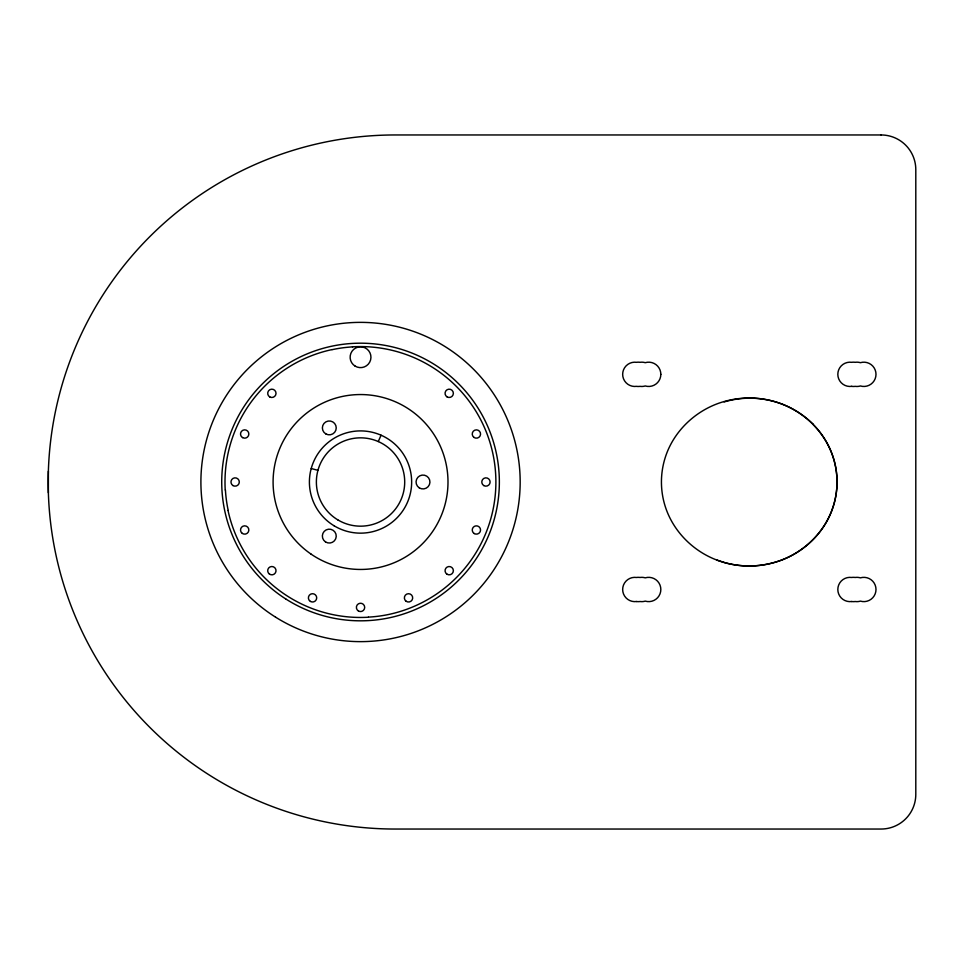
<?xml version="1.0" encoding="UTF-8"?>
<svg xmlns="http://www.w3.org/2000/svg" width="964" height="964" viewBox="0 0 964 964"><rect width="100%" height="100%" fill="white"/><g stroke="black" fill="none" stroke-linecap="round" stroke-linejoin="round"><path stroke-width="1.45" d="M48.369 471.251L48.369 492.749M378.274 441.56L381.069 435.198M311.239 468.516L317.939 470.348M716.867 560.072L724.326 562.53A91.556 91.556 0 0 0 774.466 562.434C801.819 554.734 825.076 533.164 833.426 505.823A80.554 80.554 0 0 0 833.342 457.864C824.835 430.571 801.542 409.061 774.14 401.47A91.556 91.556 0 0 0 724.012 401.566C696.659 409.266 673.402 430.836 665.039 458.177A80.554 80.554 0 0 0 665.136 506.136C672.872 530.863 692.718 550.986 716.867 560.072A91.411 91.411 0 0 0 777.562 561.47C800.024 554.204 819.412 537.683 829.414 516.222A81.687 81.687 0 0 0 833.426 505.823A80.771 80.771 0 0 0 829.426 447.79A83.543 83.543 0 0 0 816.267 427.763L812.989 424.256M368.368 617.225A135.442 135.442 0 0 1 228.022 510.474M225.227 489.953A135.442 135.442 0 0 1 331.978 349.595M352.499 346.811A135.442 135.442 0 0 1 492.857 453.562A134.285 134.285 0 0 1 495.653 474.083A135.442 135.442 0 0 1 388.89 614.429A134.285 134.285 0 0 1 368.453 617.117M228.203 510.438A134.285 134.285 0 0 1 225.419 489.917M332.098 349.667A134.285 134.285 0 0 1 352.619 346.883M724.133 401.964A89.724 89.724 0 0 1 813.098 424.16M881.096 134.96L395.24 134.96A347.04 347.04 0 0 0 48.2 482A347.04 347.04 0 0 0 395.24 829.04L881.096 829.04A34.704 34.704 0 0 0 915.8 794.336L915.8 169.664A34.704 34.704 0 0 0 881.096 134.96M275.523 617.117A159.638 159.638 0 0 0 520.054 488.061A159.638 159.638 0 0 0 286.019 340.822A159.638 159.638 0 0 0 275.523 617.117M636.541 601.512A12.146 12.146 0 0 0 640.012 601.512A12.146 12.146 0 0 0 645.217 601.126A12.146 12.146 0 0 0 660.834 589.486A12.146 12.146 0 0 0 645.217 577.846A12.146 12.146 0 0 0 640.012 577.472A12.146 12.146 0 0 0 636.541 577.472A12.146 12.146 0 0 0 622.66 589.486A12.146 12.146 0 0 0 636.541 601.512M851.706 386.347A12.146 12.146 0 0 0 855.176 386.347A12.146 12.146 0 0 0 860.382 385.962A12.146 12.146 0 0 0 875.999 374.321A12.146 12.146 0 0 0 860.382 362.681A12.146 12.146 0 0 0 855.176 362.307A12.146 12.146 0 0 0 851.706 362.307A12.146 12.146 0 0 0 837.824 374.321A12.146 12.146 0 0 0 851.706 386.347M851.706 601.512A12.146 12.146 0 0 0 855.176 601.512A12.146 12.146 0 0 0 860.382 601.126A12.146 12.146 0 0 0 875.999 589.486A12.146 12.146 0 0 0 860.382 577.846A12.146 12.146 0 0 0 855.176 577.472A12.146 12.146 0 0 0 851.706 577.472A12.146 12.146 0 0 0 837.824 589.486A12.146 12.146 0 0 0 851.706 601.512M660.834 374.321A12.146 12.146 0 0 0 645.217 362.681A12.146 12.146 0 0 0 640.012 362.307A12.146 12.146 0 0 0 636.541 362.307A12.146 12.146 0 0 0 622.66 374.321A12.146 12.146 0 0 0 636.541 386.347A12.146 12.146 0 0 0 640.012 386.347A12.146 12.146 0 0 0 645.217 385.962A12.146 12.146 0 0 0 660.834 374.321M285.706 598.921A138.816 138.816 0 0 0 499.207 488.35A138.816 138.816 0 0 0 296.695 358.741A138.816 138.816 0 0 0 285.706 598.921M355.089 366.091A10.411 10.411 0 0 0 370.947 357.499A10.411 10.411 0 0 0 355.583 348.064A10.411 10.411 0 0 0 355.089 366.091M311.071 554.119A87.459 87.459 0 0 0 447.73 488.784A87.459 87.459 0 0 0 322.82 403.097A87.459 87.459 0 0 0 311.071 554.119M325.832 433.908A6.941 6.941 0 0 0 336.243 427.908A6.941 6.941 0 0 0 325.832 421.895A6.941 6.941 0 0 0 325.832 433.908M419.256 487.844A6.941 6.941 0 0 0 429.932 482.325A6.941 6.941 0 0 0 419.81 475.83A6.941 6.941 0 0 0 419.256 487.844M325.507 541.913A6.941 6.941 0 0 0 336.231 536.478A6.941 6.941 0 0 0 326.169 529.899A6.941 6.941 0 0 0 325.507 541.913M337.798 519.861A44.163 44.163 0 0 0 404.699 482.771A44.163 44.163 0 0 0 339.123 443.38A44.163 44.163 0 0 0 337.798 519.861M334.086 525.778A51.116 51.116 0 0 0 411.64 483.048A51.116 51.116 0 0 0 335.87 437.246A51.116 51.116 0 0 0 334.086 525.778M269.775 396.927A4.169 4.169 0 0 0 276.029 393.324A4.169 4.169 0 0 0 269.775 389.721A4.169 4.169 0 0 0 269.775 396.927M242.542 437.584A4.169 4.169 0 0 0 248.845 434.077A4.169 4.169 0 0 0 242.651 430.366A4.169 4.169 0 0 0 242.542 437.584M233.047 485.603A4.169 4.169 0 0 0 239.301 482A4.169 4.169 0 0 0 233.047 478.397A4.169 4.169 0 0 0 233.047 485.603M447.127 396.927A4.169 4.169 0 0 0 453.369 393.324A4.169 4.169 0 0 0 447.127 389.721A4.169 4.169 0 0 0 447.127 396.927M474.011 437.427A4.169 4.169 0 0 0 480.542 434.366A4.169 4.169 0 0 0 474.625 430.245A4.169 4.169 0 0 0 474.011 437.427M242.301 533.405A4.169 4.169 0 0 0 248.833 530.345A4.169 4.169 0 0 0 242.904 526.224A4.169 4.169 0 0 0 242.301 533.405M483.856 485.603A4.169 4.169 0 0 0 490.11 482A4.169 4.169 0 0 0 483.856 478.397A4.169 4.169 0 0 0 483.856 485.603M269.414 574.05A4.169 4.169 0 0 0 276.005 571.11A4.169 4.169 0 0 0 270.161 566.868A4.169 4.169 0 0 0 269.414 574.05M474.252 533.562A4.169 4.169 0 0 0 480.554 530.055A4.169 4.169 0 0 0 474.372 526.356A4.169 4.169 0 0 0 474.252 533.562M447.127 574.279A4.169 4.169 0 0 0 453.369 570.676A4.169 4.169 0 0 0 447.127 567.073A4.169 4.169 0 0 0 447.127 574.279M310.408 601.428A4.169 4.169 0 0 0 316.71 597.921A4.169 4.169 0 0 0 310.516 594.222A4.169 4.169 0 0 0 310.408 601.428M406.145 601.271A4.169 4.169 0 0 0 412.676 598.21A4.169 4.169 0 0 0 406.76 594.089A4.169 4.169 0 0 0 406.145 601.271M358.451 611.007A4.169 4.169 0 0 0 364.705 607.404A4.169 4.169 0 0 0 358.451 603.801A4.169 4.169 0 0 0 358.451 611.007"/></g></svg>
